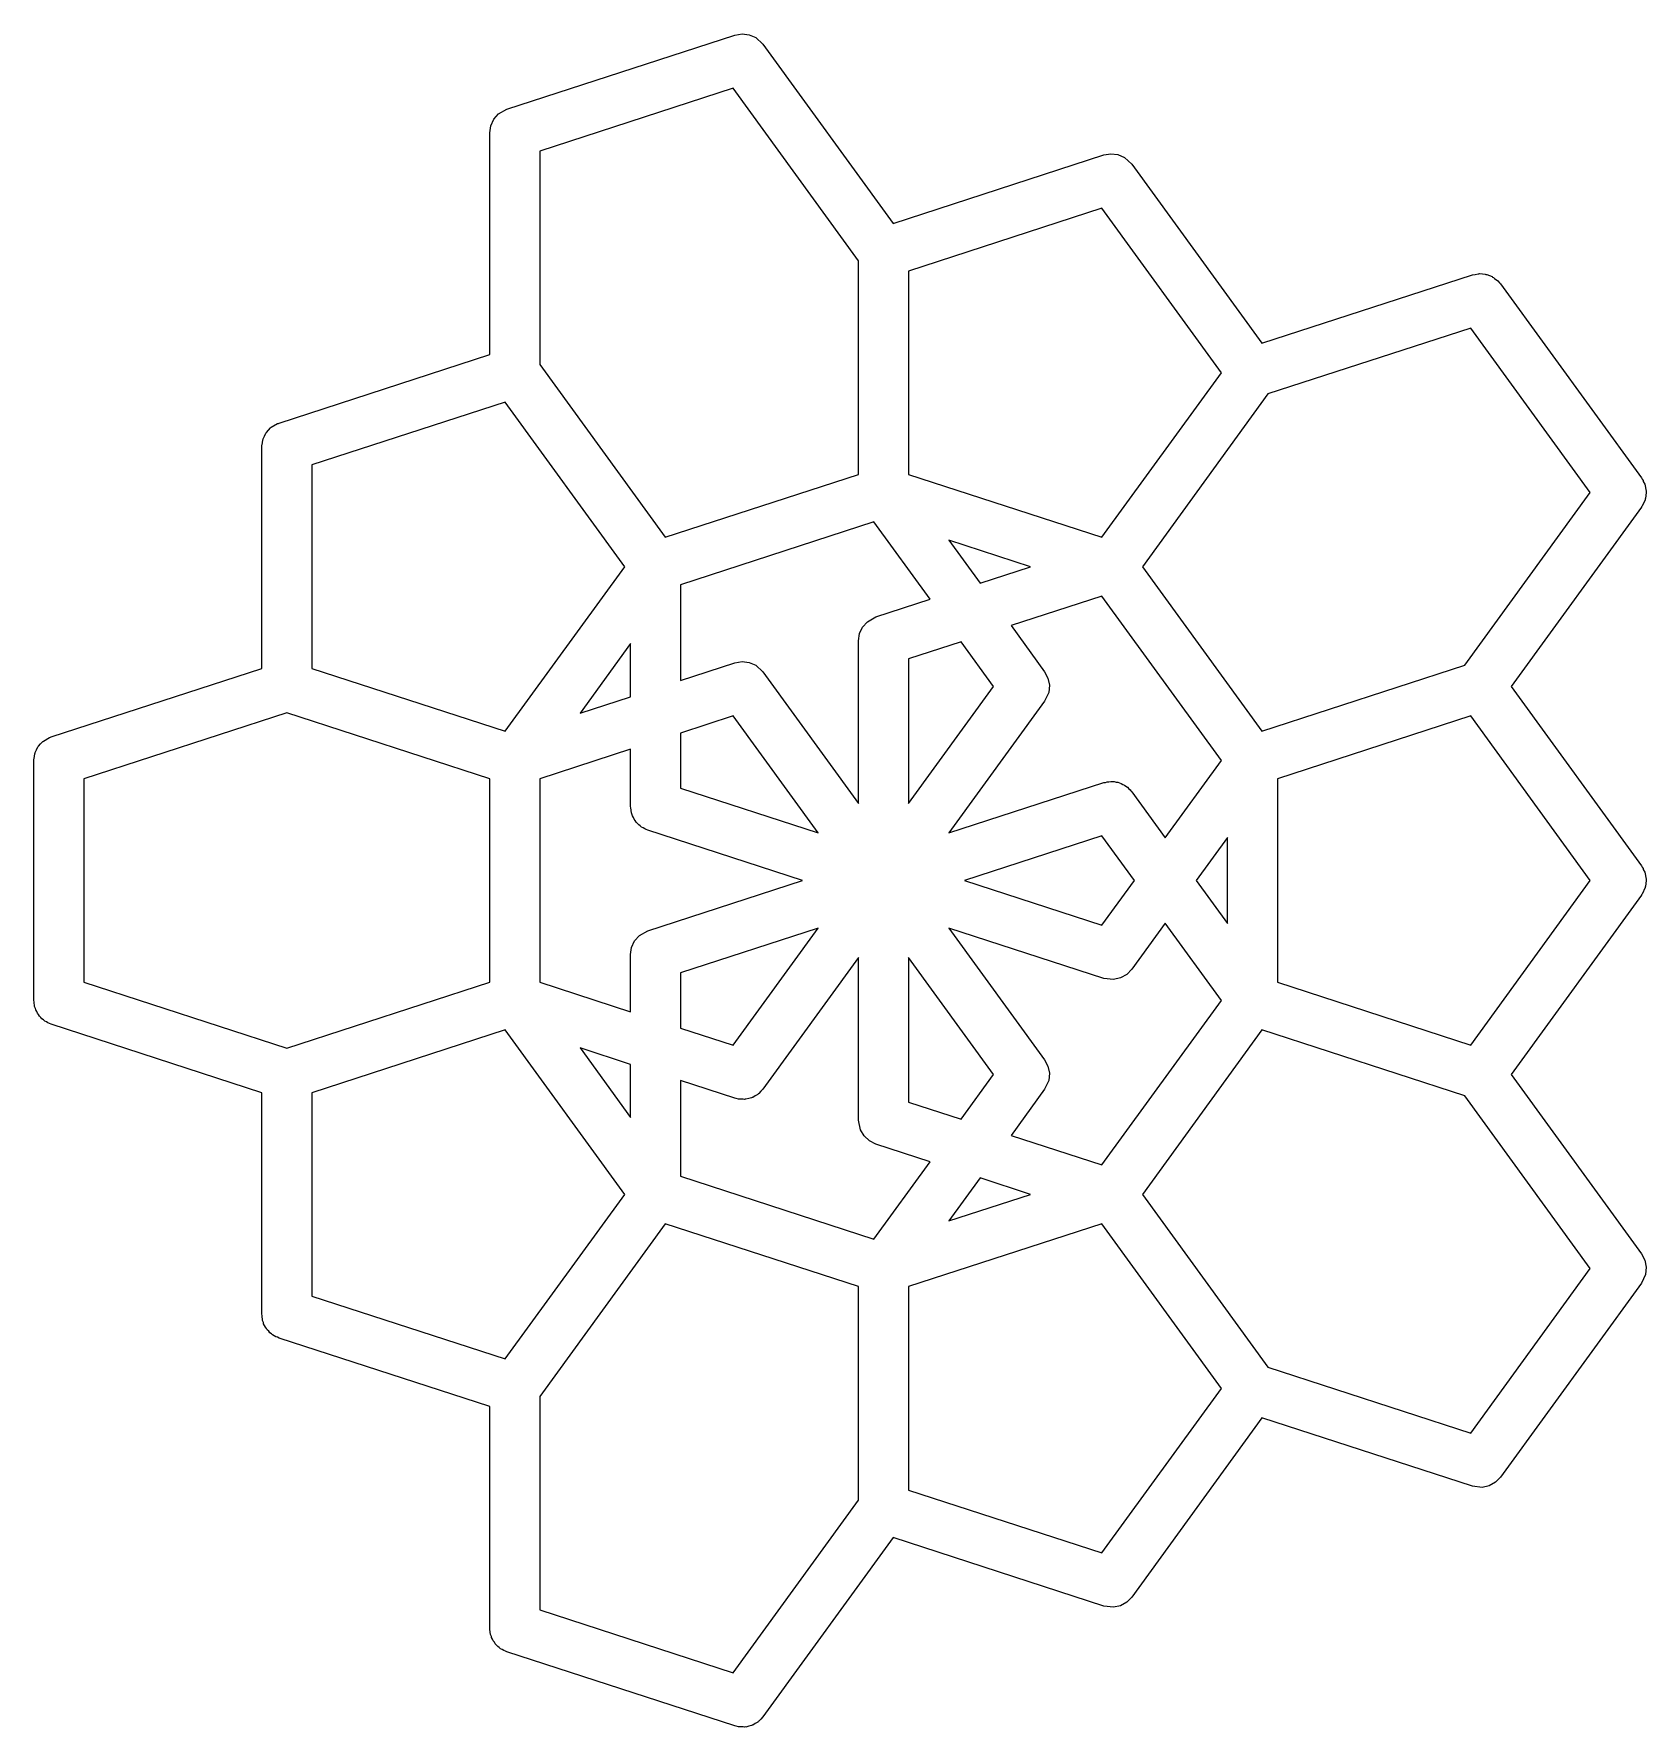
# Model space of a CAD drawing. Header units: millimetres. Extents: x 68 to 170, y 65 to 173.
import ezdxf

# ---------------------------------------------------------------- set-up
doc = ezdxf.new("R2010")
doc.units = ezdxf.units.MM
doc.layers.add('Layer_2', color=7, linetype='CONTINUOUS')

msp = doc.modelspace()

# ---------------------------------------------------------------- linework, layer by layer
at = {"layer": 'Layer_2', "color": 7}
for points in [[(113.294115, 172.74839), (113.713644, 172.566968), (114.16465, 172.148873), (122.432006, 160.769832), (135.808873, 165.11624), (136.259385, 165.193432), (136.713217, 165.139063), (137.132745, 164.957641), (137.583751, 164.539546), (145.851107, 153.160505), (159.227975, 157.506911), (159.403407, 157.53697), (159.57654, 157.578245), (159.627845, 157.575414), (159.678486, 157.584092), (159.855212, 157.562926), (160.032928, 157.553163), (160.081301, 157.535832), (160.132318, 157.52972), (160.295683, 157.459074), (160.463254, 157.399077), (160.504688, 157.368692), (160.551847, 157.348293), (160.625105, 157.280382), (160.831842, 157.128774), (160.934307, 156.993741), (161.002853, 156.930198), (169.948154, 144.618049), (169.99394, 144.530921), (170.053442, 144.452509), (170.071063, 144.38417), (170.160786, 144.21344), (170.249321, 143.765021), (170.24432, 143.712123), (170.251332, 143.68494), (170.22414, 143.498028), (170.206413, 143.309962), (170.192364, 143.279609), (170.185538, 143.232624), (169.99359, 142.817805), (169.962195, 142.782176), (169.948146, 142.751831), (161.680787, 131.37279), (169.948146, 119.993749), (169.993932, 119.906621), (170.053434, 119.828209), (170.071055, 119.75987), (170.160778, 119.58914), (170.249313, 119.140721), (170.244312, 119.087823), (170.251324, 119.06064), (170.224132, 118.873728), (170.206405, 118.685662), (170.192356, 118.655309), (170.18553, 118.608324), (169.993583, 118.193505), (169.962187, 118.157876), (169.948138, 118.127531), (161.680779, 106.748487), (169.948138, 95.369446), (170.160767, 94.964837), (170.249302, 94.516419), (170.206403, 94.061359), (169.948138, 93.503229), (161.002837, 81.191079), (160.683739, 80.863824), (160.284623, 80.641055), (159.83858, 80.541233), (159.227959, 80.614385), (145.851092, 84.960793), (137.583735, 73.581752), (137.264637, 73.254497), (136.865521, 73.031728), (136.419479, 72.931906), (135.808858, 73.005058), (122.43199, 77.351464), (114.164634, 65.972423), (114.032773, 65.837192), (113.907885, 65.695462), (113.873698, 65.674057), (113.845536, 65.645176), (113.68061, 65.553122), (113.520516, 65.45285), (113.481636, 65.442055), (113.44642, 65.422396), (113.262103, 65.381148), (113.080075, 65.330647), (113.039745, 65.331441), (113.000377, 65.32263), (112.906474, 65.333875), (112.623076, 65.339061), (112.47741, 65.385275), (112.389756, 65.395779), (97.915952, 70.098603), (97.817863, 70.147032), (97.713596, 70.180113), (97.614015, 70.247679), (97.506107, 70.300956), (97.425888, 70.375322), (97.335364, 70.436743), (97.259156, 70.529889), (97.170907, 70.611698), (97.115201, 70.70584), (97.045931, 70.790504), (96.999425, 70.901494), (96.938137, 71.005065), (96.922209, 71.085797), (96.869298, 71.21207), (96.835312, 71.525921), (96.819014, 71.608405), (96.819014, 85.673673), (83.442149, 90.020082), (83.34406, 90.068511), (83.239793, 90.101592), (83.140211, 90.169159), (83.032304, 90.222435), (82.952085, 90.296802), (82.86156, 90.358222), (82.785352, 90.451369), (82.697103, 90.533178), (82.641398, 90.627319), (82.572127, 90.711983), (82.525621, 90.822973), (82.464333, 90.926544), (82.448405, 91.007277), (82.395494, 91.133549), (82.361508, 91.4474), (82.345236, 91.529884), (82.345236, 105.59515), (68.968371, 109.941558), (68.870282, 109.989988), (68.766015, 110.023069), (68.666434, 110.090635), (68.558526, 110.143912), (68.478307, 110.218278), (68.387783, 110.279699), (68.311575, 110.372845), (68.223326, 110.454654), (68.16762, 110.548796), (68.09835, 110.63346), (68.051844, 110.74445), (67.990556, 110.848021), (67.974628, 110.928753), (67.921717, 111.055026), (67.887731, 111.368877), (67.871459, 111.451361), (67.871459, 126.669985), (67.875666, 126.698962), (67.872517, 126.728069), (67.908493, 126.924586), (67.937256, 127.122301), (67.949559, 127.148873), (67.954824, 127.177676), (68.045301, 127.355796), (68.129203, 127.53712), (68.14857, 127.55908), (68.161826, 127.585195), (68.299288, 127.730139), (68.431394, 127.880057), (68.452799, 127.892016), (68.476347, 127.916861), (68.872333, 128.145146), (68.931594, 128.159275), (68.968385, 128.179806), (82.34525, 132.526215), (82.34525, 146.591483), (82.349456, 146.62046), (82.346308, 146.649567), (82.382283, 146.846084), (82.411046, 147.043799), (82.423349, 147.070371), (82.428614, 147.099173), (82.519091, 147.277294), (82.602993, 147.458618), (82.622361, 147.480578), (82.635617, 147.506693), (82.773078, 147.651637), (82.905185, 147.801555), (82.926589, 147.813514), (82.950137, 147.838358), (83.346123, 148.066644), (83.405385, 148.080772), (83.442175, 148.101304), (96.81904, 152.447712), (96.81904, 166.512941), (96.884842, 166.965257), (97.076789, 167.380076), (97.378975, 167.72301), (97.915976, 168.022744), (112.38978, 172.725567), (112.840291, 172.802759)], [(99.994032, 165.359554), (99.994032, 151.810096), (107.958205, 140.848353), (120.238136, 144.838346), (120.238136, 158.387807), (112.273966, 169.349547)], [(123.413136, 157.750227), (123.413136, 144.838346), (135.693068, 140.848353), (143.282482, 151.294288), (135.693068, 161.74022)], [(146.225866, 149.943878), (138.261693, 138.982135), (145.851107, 128.536203), (158.737411, 132.723218), (166.701584, 143.684958), (159.11217, 154.130891)], [(85.520231, 145.438077), (85.520231, 132.526196), (97.800163, 128.536203), (105.389577, 138.982135), (97.800163, 149.42807)], [(108.939335, 137.828748), (108.939335, 131.761497), (112.389772, 132.882611), (112.840283, 132.959803), (113.294115, 132.905434), (113.713644, 132.724012), (114.16465, 132.305917), (120.238136, 123.946478), (120.238136, 134.279312), (120.303938, 134.731628), (120.495885, 135.146447), (120.798071, 135.489381), (121.335072, 135.789114), (124.785509, 136.910228), (121.219267, 141.818741)], [(127.960506, 137.941849), (131.162179, 138.982135), (125.981764, 140.665353)], [(129.922765, 135.241033), (132.055251, 132.305917), (132.267881, 131.901308), (132.356415, 131.45289), (132.313516, 130.99783), (132.055251, 130.4397), (125.981764, 122.080263), (135.808873, 125.273284), (135.916691, 125.291752), (136.020493, 125.326278), (136.140775, 125.33014), (136.259385, 125.35046), (136.367994, 125.337443), (136.477333, 125.340962), (136.593736, 125.3104), (136.713217, 125.296086), (136.813613, 125.252671), (136.919425, 125.224889), (137.0223, 125.162426), (137.132745, 125.114664), (137.21661, 125.044443), (137.310122, 124.987664), (137.405121, 124.886601), (137.483194, 124.82123), (137.522786, 124.761424), (137.583751, 124.696569), (139.716237, 121.761451), (143.282482, 126.669964), (135.693068, 137.115897)], [(102.56266, 129.68959), (105.764335, 130.729876), (105.764335, 134.096316)], [(123.413136, 133.125924), (123.413136, 123.946478), (128.808681, 131.372808), (126.747767, 134.209412)], [(71.04643, 125.516598), (71.04643, 112.604717), (83.932731, 108.417701), (96.819032, 112.604717), (96.819032, 125.516598), (83.932731, 129.703613)], [(108.939335, 128.423104), (108.939335, 124.916869), (117.669508, 122.080263), (112.273966, 129.506591)], [(146.832238, 125.516598), (146.832238, 112.604717), (159.11217, 108.614723), (166.701584, 119.060659), (159.11217, 129.506591)], [(99.994032, 125.516598), (99.994032, 112.604717), (105.764335, 110.729832), (105.764335, 114.357835), (105.830137, 114.810151), (106.022084, 115.22497), (106.32427, 115.567904), (106.861271, 115.867638), (116.688378, 119.060658), (106.861271, 122.253679), (106.763182, 122.302109), (106.658915, 122.335189), (106.559334, 122.402756), (106.451426, 122.456033), (106.371207, 122.530399), (106.280683, 122.591819), (106.204475, 122.684966), (106.116226, 122.766775), (106.06052, 122.860917), (105.99125, 122.945581), (105.944744, 123.056571), (105.883456, 123.160142), (105.867528, 123.240874), (105.814617, 123.367146), (105.780631, 123.680998), (105.764333, 123.763482), (105.764333, 127.391483)], [(126.962895, 119.060659), (135.693068, 116.224053), (137.753982, 119.060659), (135.693068, 121.897264)], [(141.678496, 119.060659), (143.657238, 116.337151), (143.657238, 121.784163)], [(137.583751, 113.424727), (137.264653, 113.097471), (136.865537, 112.874703), (136.419495, 112.774881), (135.808873, 112.848033), (125.981762, 116.041054), (132.055251, 107.681615), (132.267881, 107.277006), (132.356415, 106.828587), (132.313516, 106.373528), (132.055251, 105.815397), (129.922765, 102.880282), (135.693068, 101.005397), (143.282482, 111.451329), (139.716237, 116.359842)], [(108.939335, 113.204448), (108.939335, 109.698211), (112.273966, 108.614723), (117.669511, 116.041054)], [(114.16465, 105.815397), (114.032789, 105.680166), (113.907901, 105.538437), (113.873714, 105.517032), (113.845552, 105.48815), (113.680618, 105.396091), (113.520532, 105.295824), (113.481657, 105.285029), (113.446438, 105.265371), (113.262114, 105.22412), (113.080091, 105.173621), (113.039763, 105.174415), (113.000393, 105.165604), (112.90649, 105.176849), (112.623092, 105.182035), (112.477426, 105.22825), (112.389772, 105.238754), (108.939335, 106.359867), (108.939335, 100.292617), (121.219267, 96.302624), (124.785509, 101.211137), (121.335072, 102.33225), (120.925228, 102.534604), (120.590027, 102.845346), (120.357257, 103.238713), (120.238136, 103.842053), (120.238136, 114.174886)], [(123.413136, 104.99539), (126.747767, 103.911903), (128.808681, 106.748506), (123.413136, 114.174836)], [(85.520231, 105.595118), (85.520231, 92.68324), (97.800163, 88.693247), (105.389577, 99.139179), (97.800163, 109.585112)], [(138.261693, 99.139179), (146.225866, 88.177439), (159.11217, 83.990423), (166.701584, 94.436356), (158.737411, 105.398096), (145.851107, 109.585112)], [(105.764335, 104.024999), (105.764335, 107.391438), (102.56266, 108.431724)], [(125.981764, 97.455961), (131.162179, 99.139179), (127.960506, 100.179465)], [(99.994032, 86.311221), (99.994032, 72.761761), (112.273966, 68.771767), (120.238136, 79.733508), (120.238136, 93.282968), (107.958205, 97.272962)], [(123.413136, 93.282968), (123.413136, 80.371087), (135.693068, 76.381097), (143.282482, 86.827029), (135.693068, 97.272962)]]:
    msp.add_lwpolyline(points, close=True, dxfattribs=at)

doc.saveas('drawing.dxf')
